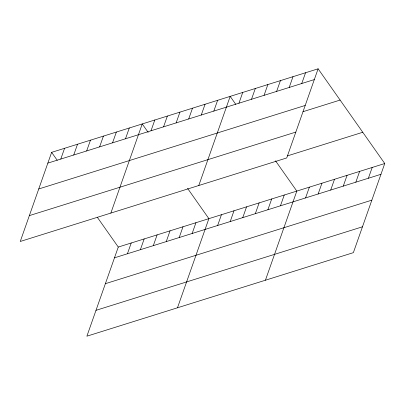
<?xml version="1.0" encoding="UTF-8"?>
<svg xmlns="http://www.w3.org/2000/svg" width="405" height="405" viewBox="0 0 405 405"><rect width="100%" height="100%" fill="white"/><g stroke="black" fill="none" stroke-linecap="round" stroke-linejoin="round"><path stroke-width="0.61" d="M318.112 68.809L51.637 152.346L20.25 241.476L286.725 157.945L318.112 68.809L384.75 163.524L353.363 252.654L86.888 336.19L118.275 247.055L384.75 163.524M60.785 159.059L64.582 148.286M73.73 155.004L77.522 144.231M86.675 150.944L90.467 140.171M99.615 146.888L103.412 136.115M112.56 142.828L116.351 132.055M125.504 138.773L129.296 128M110.854 213.076L142.241 123.945L148.174 132.374M151.009 130.774L154.801 120.007M163.569 126.841L167.366 116.068M127.423 253.773L131.22 243M176.135 122.902L179.926 112.129M140.368 249.713L144.16 238.945M188.695 118.964L192.491 108.191M153.313 245.658L157.105 234.885M201.26 115.025L205.052 104.252M166.252 241.603L170.049 230.83M213.82 111.086L217.612 100.313M179.197 237.543L182.989 226.77M198.789 185.51L230.177 96.375L235.761 104.313M192.142 233.488L195.934 222.715M238.945 103.209L242.737 92.441M177.486 307.79L208.879 218.654L187.586 188.391M251.51 99.276L255.302 88.503M217.647 225.489L221.439 214.716M264.07 95.337L267.862 84.564M230.207 221.55L233.999 210.782M276.63 91.398L280.427 80.625M242.772 217.617L246.564 206.844M289.195 87.46L292.987 76.687M255.332 213.678L259.124 202.905M301.755 83.521L305.552 72.748M267.897 209.739L271.689 198.966M280.457 205.801L284.249 195.028M265.427 280.219L296.814 191.089L275.522 160.826M305.583 197.923L309.374 187.15M318.143 193.985L321.94 183.217M330.708 190.051L334.5 179.278M343.268 186.113L347.065 175.34M355.833 182.174L359.625 171.401M368.393 178.235L372.19 167.462M47.846 163.114L314.32 79.582M38.738 188.973L305.213 105.442M303.016 111.694L340.104 100.065M29.357 215.617L295.832 132.086M287.388 155.895L362.758 132.268M114.483 257.828L380.958 174.297M105.376 283.687L371.851 200.156M95.995 310.331L362.47 226.8M51.637 152.346L57.221 160.284M97.332 217.293L118.275 247.055"/></g></svg>
